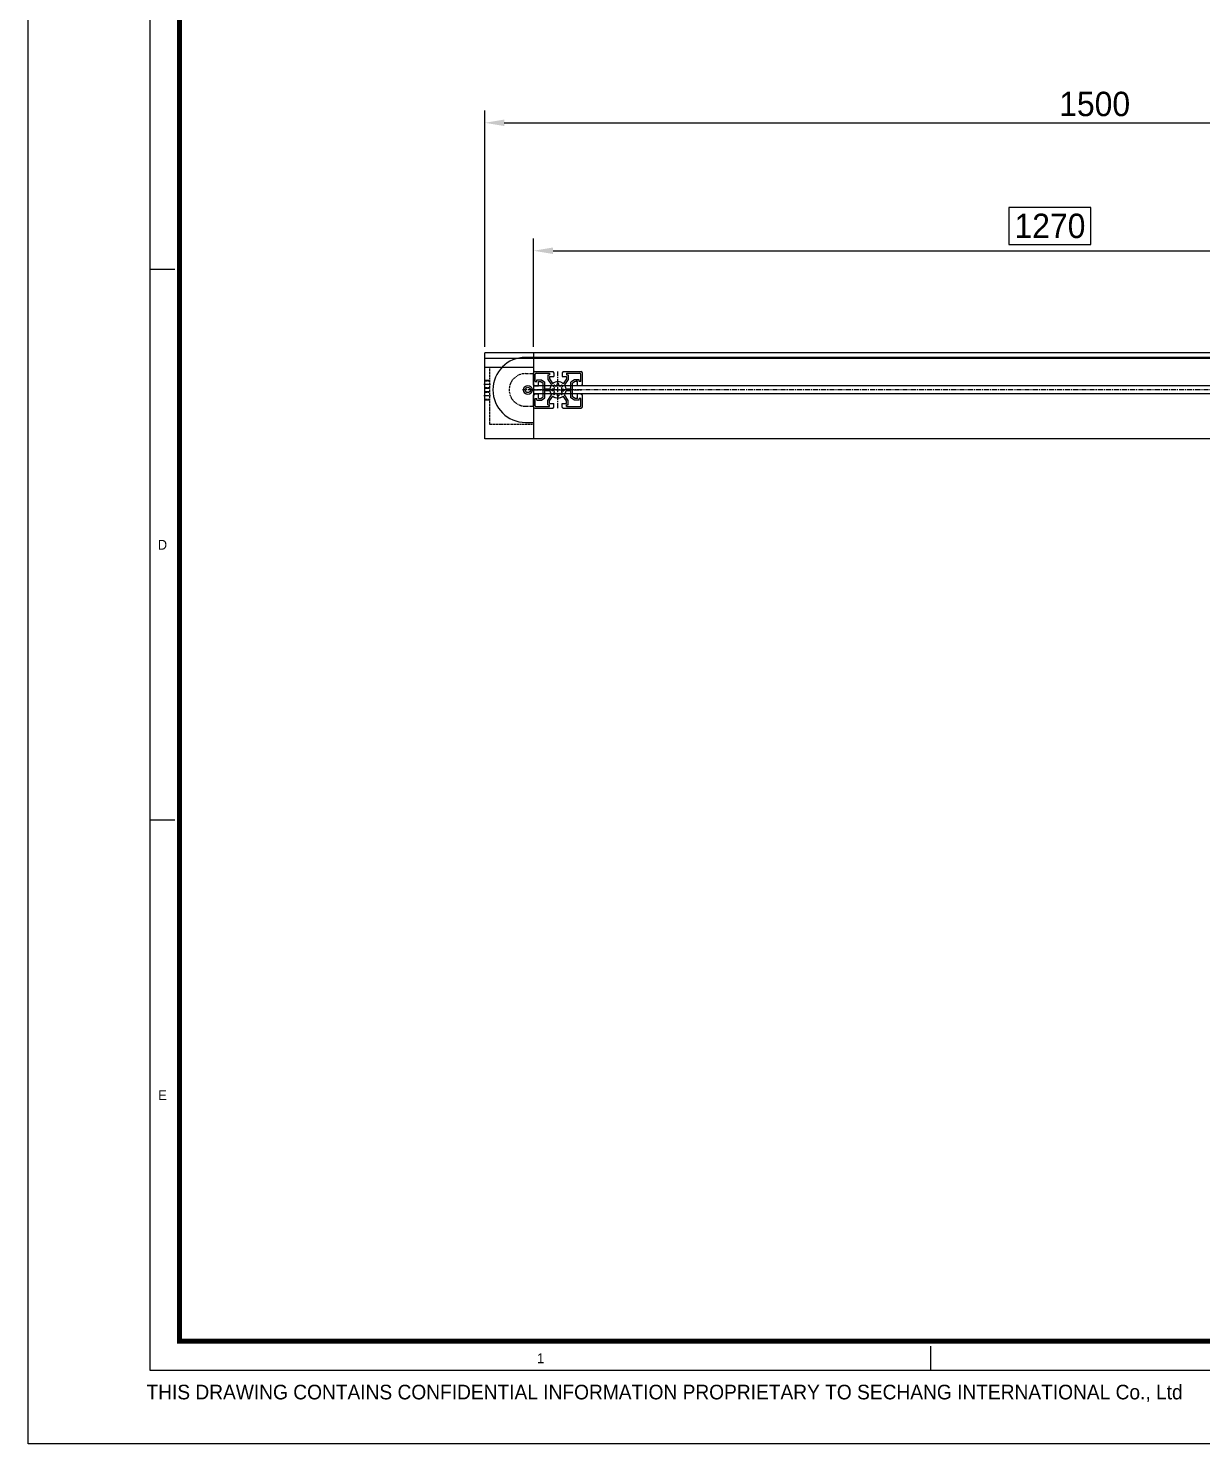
# Model space of a CAD drawing. Header units: inches. Extents: x 0 to 77285, y -118 to 40065.
# Drawn here: x 0 to 1443, y 36501 to 38242 of the extents above; entities that cross this region are included whole.
import ezdxf
from ezdxf.enums import TextEntityAlignment as Align

# ---------------------------------------------------------------- set-up
doc = ezdxf.new("R2010")
doc.units = ezdxf.units.IN
doc.header["$LTSCALE"] = 5
doc.header["$MEASUREMENT"] = 0
doc.linetypes.add('CENTER', pattern=[2, 1.25, -0.25, 0.25, -0.25])
doc.linetypes.add('HIDDEN', pattern=[0.375, 0.25, -0.125])
for name, color, linetype in [('11', 1, 'CENTER'), ('22', 2, 'HIDDEN'), ('B', 123, 'Continuous'), ('G', 231, 'Continuous'), ('T', 3, 'Continuous')]:
    doc.layers.add(name, color=color, linetype=linetype)
doc.styles.add('SCI', font='')
doc.styles.get('SCI').set_extended_font_data('Gulim')
doc.dimstyles.new('S', dxfattribs={"dimscale": 100, "dimtxt": 2.5, "dimasz": 2, "dimexe": 1.25, "dimexo": 0.625, "dimgap": -0.625, "dimtad": 1, "dimdec": 8, "dimtxsty": 'SCI', "dimcen": 2.5, "dimclrd": 1, "dimclre": 1, "dimclrt": 7, "dimadec": 8, "dimazin": 2, "dimtfac": 1, "dimtdec": 8, "dimtmove": 0, "dimatfit": 3, "dimfxl": 1, "dimarcsym": 0})
doc.dimstyles.new('SCH', dxfattribs={"dimtxt": 2.5, "dimasz": 2, "dimexe": 1.25, "dimexo": 0.625, "dimtad": 1, "dimdec": 8, "dimtxsty": 'SCI', "dimcen": 2.5, "dimclrd": 4, "dimclre": 4, "dimclrt": 7, "dimadec": 8, "dimazin": 2, "dimtfac": 1, "dimtdec": 8, "dimtmove": 0, "dimatfit": 3, "dimfxl": 1, "dimarcsym": 0})

# ---------------------------------------------------------------- blocks, each defined once
blk = doc.blocks.new('A$Ccb516ab6')
for p, q in [((60, 0), (60, -105.5)), ((60, 0), (60, -105.5)), ((1330, 0, 0), (60, 0)), ((60, 0), (60, -105.5)), ((60, -7), (0, -7)), ((0, -105.5), (0, -7)), ((1330, -7, 0), (60, -7)), ((0, -17.5), (60, -17.5)), ((0, -17.5), (60, -17.5)), ((60, -39.5), (60, -24.5)), ((61.5, -23), (84, -23)), ((62, -35), (62, -26)), ((63, -25), (79.5, -25)), ((64, -33), (69.6, -33)), ((64, -35), (64, -33)), ((69.6, -33), (74, -35.9)), ((77.5, -27), (79.5, -27)), ((77.5, -27), (77.5, -32.6)), ((77.5, -32.6), (82.1, -39.4)), ((79.5, -25), (79.5, -27)), ((79.5, -29), (79.5, -32)), ((79.5, -29), (85, -29)), ((79.5, -32), (83.5, -37.9)), ((84, -23), (84, -24)), ((84, -24), (85, -24)), ((85, -24), (85, -29)), ((95, -24), (95, -29)), ((95, -24), (96, -24)), ((95, -29), (100.5, -29)), ((96, -23), (96, -24)), ((96, -23), (118.5, -23)), ((100.5, -32), (96.5, -37.9)), ((102.5, -32.6), (97.9, -39.4)), ((100.5, -25), (100.5, -27)), ((100.5, -25), (117, -25)), ((100.5, -27), (102.5, -27)), ((100.5, -29), (100.5, -32)), ((102.5, -27), (102.5, -32.6)), ((110.4, -33), (106, -35.9)), ((116, -33), (110.4, -33)), ((112.4, -33), (114.1, -33)), ((116, -35), (116, -33)), ((118, -35), (118, -26)), ((120, -39.5), (120, -24.5)), ((60, -39.5), (61, -39.5)), ((1330, -40.5, 0), (60, -40.5)), ((1330, -50.5, 0), (60, -50.5)), ((60, -66.5), (60, -51.5)), ((60, -51.5), (61, -51.5)), ((61, -40.5), (61, -39.5)), ((61, -40.5), (66, -40.5)), ((61, -51.5), (61, -50.5)), ((61, -50.5), (66, -50.5)), ((62, -35), (64, -35)), ((66, -35), (69, -35)), ((66, -40.5), (66, -35)), ((66, -56), (66, -50.5)), ((69, -35), (72, -37)), ((72, -54), (72, -37)), ((74, -44.5), (74, -35.9)), ((80.1, -44.5), (74, -44.5)), ((74, -55.1), (74, -46.5)), ((80.1, -46.5), (74, -46.5)), ((77.5, -58.4), (82.1, -51.6)), ((85.1, -44.5), (82.6, -44.5)), ((85.1, -46.5), (82.6, -46.5)), ((85.8, -42.7), (84, -41)), ((85.8, -48.3), (84, -50)), ((87.2, -41.3), (85.5, -39.5)), ((87.2, -49.7), (85.5, -51.5)), ((89, -40.6), (89, -38.1)), ((89, -50.4), (89, -52.9)), ((91, -40.6), (91, -38.1)), ((91, -50.4), (91, -52.9)), ((92.8, -41.3), (94.5, -39.5)), ((92.8, -49.7), (94.5, -51.5)), ((94.2, -42.7), (96, -41)), ((94.2, -48.3), (96, -50)), ((94.9, -44.5), (97.4, -44.5)), ((94.9, -46.5), (97.4, -46.5)), ((102.5, -58.4), (97.9, -51.6)), ((106, -44.5), (99.9, -44.5)), ((106, -46.5), (99.9, -46.5)), ((106, -44.5), (106, -35.9)), ((106, -55.1), (106, -46.5)), ((111, -35), (108, -37)), ((108, -54), (108, -37)), ((114, -35), (111, -35)), ((113, -35), (114.1, -35)), ((114, -40.5), (114, -35)), ((119, -40.5), (114, -40.5)), ((114, -56), (114, -50.5)), ((119, -50.5), (114, -50.5)), ((118, -35), (116, -35)), ((119, -40.5), (119, -39.5)), ((120, -39.5), (119, -39.5)), ((119, -51.5), (119, -50.5)), ((120, -51.5), (119, -51.5)), ((120, -66.5), (120, -51.5)), ((61.5, -68), (84, -68)), ((62, -65), (62, -56)), ((62, -56), (64, -56)), ((63, -66), (79.5, -66)), ((64, -58), (64, -56)), ((64, -58), (69.6, -58)), ((66, -56), (69, -56)), ((69, -56), (72, -54)), ((69.6, -58), (74, -55.1)), ((77.5, -64), (77.5, -58.4)), ((77.5, -64), (79.5, -64)), ((79.5, -59), (83.5, -53.1)), ((79.5, -62), (79.5, -59)), ((79.5, -62), (85, -62)), ((79.5, -66), (79.5, -64)), ((84, -68), (84, -67)), ((84, -67), (85, -67)), ((85, -67), (85, -62)), ((95, -67), (95, -62)), ((95, -62), (100.5, -62)), ((95, -67), (96, -67)), ((96, -68), (96, -67)), ((96, -68), (118.5, -68)), ((100.5, -59), (96.5, -53.1)), ((100.5, -62), (100.5, -59)), ((100.5, -64), (102.5, -64)), ((100.5, -66), (100.5, -64)), ((100.5, -66), (117, -66)), ((102.5, -64), (102.5, -58.4)), ((110.4, -58), (106, -55.1)), ((111, -56), (108, -54)), ((116, -58), (110.4, -58)), ((114, -56), (111, -56)), ((116, -58), (116, -56)), ((118, -56), (116, -56)), ((118, -65), (118, -56)), ((60, -105.5), (0, -105.5)), ((1330, -105.5, 0), (60, -105.5))]:
    blk.add_line(p, q)
for radius in [5.5, 3.3]:
    blk.add_circle((53, -45.5), radius)
for centre, radius, start, end in [((61.5, -24.5), 1.5, 90, 180), ((63, -26), 1, 90, 180), ((117, -26), 1, 0, 90), ((118.5, -24.5), 1.5, 0, 90), ((90, -45.5), 10, 140.9719, 174.2608), ((90, -45.5), 10, 142.644, 174.2608), ((90, -45.5), 10, 185.7392, 217.356), ((90, -45.5), 10, 185.7392, 219.0281), ((90, -45.5), 7.5, 172.3377, 187.6623), ((90, -45.5), 10, 49.1403, 130.8597), ((90, -45.5), 7.5, 127.3377, 142.6623), ((90, -45.5), 7.5, 217.3377, 232.6623), ((90, -45.5), 5, 146.537, 168.463), ((90, -45.5), 5, 191.537, 213.463), ((90, -45.5), 5, 101.537, 123.463), ((90, -45.5), 5, 236.537, 258.463), ((90, -45.5), 7.5, 82.3377, 97.6623), ((90, -45.5), 5, 56.537, 78.463), ((90, -45.5), 5, 281.537, 303.463), ((90, -45.5), 5, 11.537, 33.463), ((90, -45.5), 5, 326.537, 348.463), ((90, -45.5), 7.5, 37.3377, 52.6623), ((90, -45.5), 7.5, 307.3377, 322.6623), ((90, -45.5), 7.5, 352.3377, 7.6623), ((90, -45.5), 10, 5.7392, 37.356), ((90, -45.5), 10, 322.644, 354.2608), ((61.5, -66.5), 1.5, 180, 270), ((63, -65), 1, 180, 270), ((90, -45.5), 10, 229.1403, 296.5204), ((90, -45.5), 10, 230.7393, 310.8597), ((90, -45.5), 7.5, 262.3377, 277.6623), ((117, -65), 1, 270, 0), ((118.5, -66.5), 1.5, 270, 0)]:
    blk.add_arc(centre, radius, start, end)
at = {"layer": '11'}
for p, q in [((90, -68), (90, -23)), ((-1, -38.5), (7, -38.5)), ((59.5, -45.5), (46.5, -45.5)), ((1330, -45.5, 0), (60, -45.5)), ((60, -45.5), (120, -45.5)), ((-1, -52.5), (7, -52.5))]:
    blk.add_line(p, q, dxfattribs=at)
at = {"layer": '22'}
for p, q in [((0, -34.3), (6, -34.3)), ((6, -17.5), (6, -87.5)), ((50, -25.5), (60, -25.5)), ((0, -42.7), (6, -42.7)), ((0, -48.3), (6, -48.3)), ((0, -56.7), (6, -56.7)), ((50, -65.5), (60, -65.5)), ((6, -87.5), (60, -87.5))]:
    blk.add_line(p, q, dxfattribs=at)
blk.add_arc((50, -45.5), 20, 90, 270, dxfattribs=at)
at = {"layer": 'B'}
for p, q in [((60, -5.5), (50, -5.5)), ((1330, -5.5, 0), (60, -5.5)), ((50, -85.5), (60, -85.5))]:
    blk.add_line(p, q, dxfattribs=at)
blk.add_arc((50, -45.5), 40, 90, 270, dxfattribs=at)
at = {"layer": 'G'}
for p in [(60, 0), (0, -7)]:
    blk.add_line(p, (0, 0), dxfattribs=at)
at = {"layer": 'T'}
for p, q in [((0, -33.5), (6, -33.5)), ((0, -43.5), (6, -43.5)), ((0, -47.5), (6, -47.5)), ((0, -57.5), (6, -57.5))]:
    blk.add_line(p, q, dxfattribs=at)
blk = doc.blocks.new('A$C60684f4e')
at = {"color": 2}
for p, q in [((15, -176.7), (12.5, -176.7)), ((15, -233.1), (12.5, -233.1)), ((92.5, -289.5), (92.5, -287))]:
    blk.add_line(p, q, dxfattribs=at)
blk.add_lwpolyline([(12.5, -289.5), (12.5, -7.5), (412.5, -7.5), (412.5, -289.5)], close=True, dxfattribs=at)
at = {"color": 40, "const_width": 0.5}
blk.add_lwpolyline([(15.5, -286.5), (15.5, -10.5), (409.5, -10.5), (409.5, -286.5)], close=True, dxfattribs=at)
at = {"layer": 'Defpoints', "color": 1}
blk.add_lwpolyline([(0, -297), (0, 0), (420, 0), (420, -297)], close=True, dxfattribs=at)
at = {"color": 2, "style": 'SCI'}
for s, p in [('D', (13.75, -204.9)), ('E', (13.75, -261.3)), ('1', (52.5, -288.25))]:
    blk.add_text(s, height=1, dxfattribs=at).set_placement(p, align=Align.MIDDLE_CENTER)
at = {"color": 3, "linetype": 'Continuous', "style": 'SCI'}
blk.add_text('THIS DRAWING CONTAINS CONFIDENTIAL INFORMATION PROPRIETARY TO SECHANG INTERNATIONAL Co., Ltd  ', height=1.5, dxfattribs=at).set_placement((12.11, -292.46))
blk = doc.blocks.new('*D592')
at = {"color": 4, "lineweight": -2, "transparency": 16777216}
for p, q in [((561.4, 37850), (561.4, 38140.4)), ((2061.4, 37850), (2061.4, 38140.4)), ((585.4, 38125.4), (2037.4, 38125.4))]:
    blk.add_line(p, q, dxfattribs=at)
at = {"color": 4, "transparency": 16777216}
for points in [[(585.4, 38129.4), (585.4, 38121.4), (561.4, 38125.4)], [(2037.4, 38129.4), (2037.4, 38121.4), (2061.4, 38125.4)]]:
    blk.add_solid(points, dxfattribs=at)
at = {"layer": 'Defpoints', "color": 0, "transparency": 16777216}
for p in [(2061.4, 38125.4), (561.4, 37842.5, 0), (2061.4, 37842.5, 0)]:
    blk.add_point(p, dxfattribs=at)
at = {"color": 7, "transparency": 16777216, "insert": (1311.4, 38148.4), "char_height": 30, "attachment_point": 5, "style": 'SCI'}
blk.add_mtext('1500', dxfattribs=at)
blk = doc.blocks.new('*D593')
at = {"color": 1, "lineweight": -2, "transparency": 16777216}
for p, q in [((1306.7, 38021.4), (1206, 38021.4)), ((1206, 38021.4), (1206, 37975.6)), ((1306.7, 37975.6), (1306.7, 38021.4)), ((621.4, 37850), (621.4, 37983.1)), ((1206, 37975.6), (1306.7, 37975.6)), ((1891.4, 37850), (1891.4, 37983.1)), ((645.4, 37968.1), (1867.4, 37968.1))]:
    blk.add_line(p, q, dxfattribs=at)
at = {"color": 1, "transparency": 16777216}
for points in [[(645.4, 37972.1), (645.4, 37964.1), (621.4, 37968.1)], [(1867.4, 37972.1), (1867.4, 37964.1), (1891.4, 37968.1)]]:
    blk.add_solid(points, dxfattribs=at)
at = {"layer": 'Defpoints', "color": 0, "transparency": 16777216}
for p in [(1891.4, 37968.1), (621.4, 37842.5, 0), (1891.4, 37842.5, 0)]:
    blk.add_point(p, dxfattribs=at)
at = {"color": 7, "transparency": 16777216, "insert": (1256.4, 37998.5), "char_height": 30, "attachment_point": 5, "style": 'SCI'}
blk.add_mtext('1270', dxfattribs=at)

msp = doc.modelspace()

# ---------------------------------------------------------------- block references
at = {"xscale": 12, "yscale": 12, "zscale": 12}
msp.add_blockref('A$C60684f4e', (0, 40065.41058948), dxfattribs=at)
msp.add_blockref('A$Ccb516ab6', (561.37102345, 37842.50646506, 0))

# ---------------------------------------------------------------- dimensions: what is measured, and where the dimension line sits
for base, p1, p2, dimstyle, picture, middle in [((2061.3710234497, 38125.4449935215), (561.3710234497, 37842.5064650623, 0.0000000034), (2061.3710234497, 37842.5064650633, -0.0000000036), 'SCH', '*D592', (1311.3710234497, 38148.3644342671)), ((1891.3710234497, 37968.0831960384), (621.3710234497, 37842.5064650623, 0.0000000034), (1891.3710234497, 37842.5064650633, -0.0000000036), 'S', '*D593', (1256.3710234497, 37998.5026367841))]:
    dim = msp.add_linear_dim(base=base, p1=p1, p2=p2, dimstyle=dimstyle, override={"dimscale": 12})
    dim.commit()
    dim.dimension.update_dxf_attribs({"geometry": picture, "text_midpoint": middle})

doc.saveas('drawing.dxf')
